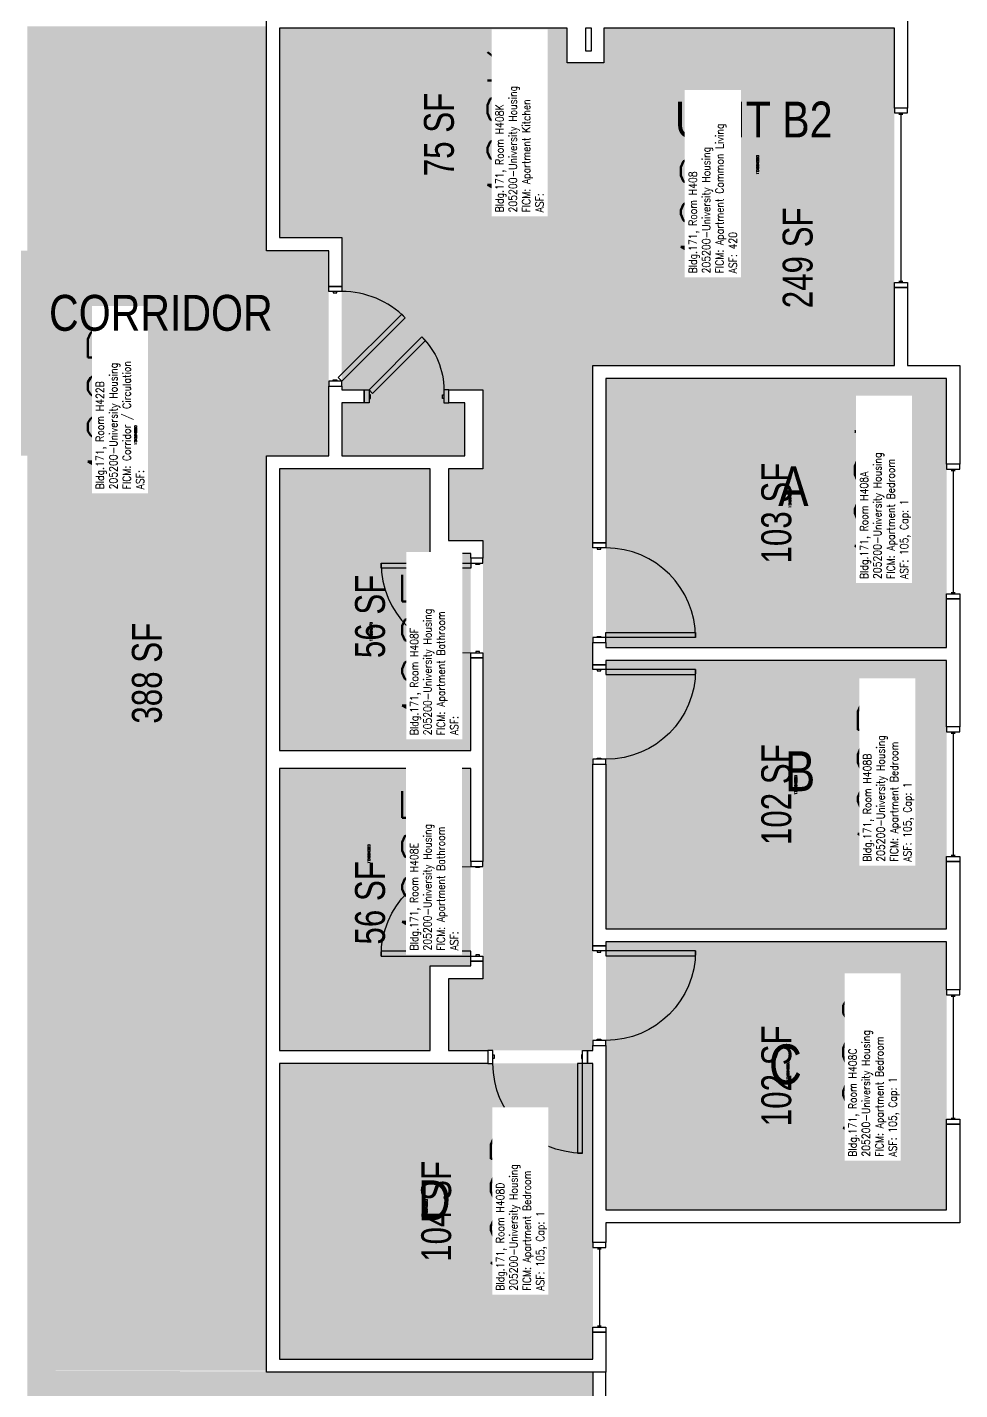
# Model space of a CAD drawing. Header units: inches. Extents: x -105 to 3698, y -798 to 1624.
# Drawn here: x 1365 to 1739, y 595 to 1142 of the extents above; entities that cross this region are included whole.
import ezdxf
from ezdxf.enums import TextEntityAlignment as Align

# ---------------------------------------------------------------- set-up
doc = ezdxf.new("R2010")
doc.units = ezdxf.units.IN
doc.header["$LTSCALE"] = 96
doc.header["$MEASUREMENT"] = 0
for name, color, linetype in [('A-AREA-IDEN', 1, 'Continuous'), ('A-DOOR', 2, 'Continuous'), ('A-GLAZ', 1, 'Continuous'), ('A-IDEN-RNUM', 7, 'Continuous'), ('A-IDEN-SNUM', 4, 'Continuous'), ('A-IDEN-VNUM', 4, 'Continuous'), ('A-WALL', 5, 'Continuous'), ('AREA-TEXT', 3, 'Continuous'), ('Rooms-Category-Color', 7, 'Continuous'), ('Rooms-College-Color', 7, 'Continuous'), ('Rooms-Department-Color', 7, 'Continuous'), ('Rooms-Division-Color', 7, 'Continuous'), ('Rooms-Information', 7, 'Continuous')]:
    doc.layers.add(name, color=color, linetype=linetype)
doc.styles.add('AREA', font='arial.ttf', dxfattribs={"width": 0.75, "height": 12})
doc.styles.add('ROOMSNUMBER', font='txt.shx', dxfattribs={"height": 0.03})
doc.styles.add('ROOMVNUMBER', font='simplex.shx', dxfattribs={"width": 0.85})
doc.styles.get("Standard").update_dxf_attribs({"font": 'ARIALN.TTF'})

msp = doc.modelspace()

# ---------------------------------------------------------------- hatches: boundary and pattern name
h = msp.add_hatch()
h.set_pattern_fill('ANSI31', color=256, style=0)
h.set_pattern_definition([(45, (2112.28221, 543.14328), (0.088388348, -0.088388348), [])])
h.paths.add_polyline_path([(1528.33, 874.61), (1528.33, 933.35), (1519.12, 933.35), (1519.12, 874.61)], flags=9)
at = {"layer": 'Rooms-Category-Color', "true_color": 0xadadad}
for points in [[(1461.19, 1142.75), (1365.19, 1142.75), (1365.19, 1052.73), (1340.19, 1052.73), (1340.19, 970.41), (1365.19, 970.41), (1365.19, 603), (1461.19, 603), (1461.19, 970.41), (1486.19, 970.41), (1486.19, 1052.73), (1461.19, 1052.73)], [(1365.19, 603), (1365.19, 498.48), (1462.47, 401.2), (1504.9, 443.61), (1501.18, 447.33), (1592.19, 538.34), (1592.19, 602.39)]]:
    msp.add_hatch(color=253, dxfattribs=at).paths.add_polyline_path(points)
at = {"layer": 'Rooms-Category-Color', "true_color": 0x728ef3}
for points in [[(1581.94, 1142.13), (1466.44, 1142.13), (1466.44, 1057.98), (1596.56, 1057.98), (1596.56, 1128.13), (1581.94, 1128.13)], [(1592.19, 731.63), (1592.19, 1006.63), (1713.19, 1006.63), (1713.19, 1142.13), (1596.56, 1142.13), (1596.56, 1057.98), (1491.44, 1057.98), (1491.44, 996.86), (1500.39, 996.86), (1500.39, 991.61), (1491.44, 991.61), (1491.44, 970.41), (1540.81, 970.41), (1540.81, 991.61), (1534.39, 991.61), (1534.39, 996.86), (1548.06, 996.86), (1548.06, 965.16), (1534.19, 965.16), (1534.19, 936.41), (1548.06, 936.41), (1548.06, 760.38), (1534.19, 760.38), (1534.19, 731.63)], [(1734.19, 893.38), (1734.19, 1001.38), (1597.44, 1001.38), (1597.44, 893.38), (1733.75, 893.39)], [(1466.44, 852.03), (1466.44, 965.16), (1526.94, 965.16), (1526.94, 931.16), (1543.19, 931.16), (1543.19, 852.02)], [(1734.19, 780.5), (1734.19, 888.13), (1597.45, 888.14), (1597.44, 780.5), (1733.75, 780.51)], [(1543.19, 765.64), (1543.19, 844.77), (1466.44, 844.77), (1466.44, 731.64), (1526.94, 731.63), (1526.94, 765.63)], [(1734.19, 775.25), (1734.19, 667.63), (1597.44, 667.63), (1597.45, 775.26), (1733.75, 775.26)], [(1466.44, 607.64), (1592.19, 607.63), (1592.19, 726.38), (1466.44, 726.38)]]:
    msp.add_hatch(color=171, dxfattribs=at).paths.add_polyline_path(points)
at = {"layer": 'Rooms-College-Color', "true_color": 0xadadad}
for points in [[(1461.19, 1142.75), (1365.19, 1142.75), (1365.19, 1052.73), (1340.19, 1052.73), (1340.19, 970.41), (1365.19, 970.41), (1365.19, 603), (1461.19, 603), (1461.19, 970.41), (1486.19, 970.41), (1486.19, 1052.73), (1461.19, 1052.73)], [(1581.94, 1142.13), (1466.44, 1142.13), (1466.44, 1057.98), (1596.56, 1057.98), (1596.56, 1128.13), (1581.94, 1128.13)], [(1592.19, 731.63), (1592.19, 1006.63), (1713.19, 1006.63), (1713.19, 1142.13), (1596.56, 1142.13), (1596.56, 1057.98), (1491.44, 1057.98), (1491.44, 996.86), (1500.39, 996.86), (1500.39, 991.61), (1491.44, 991.61), (1491.44, 970.41), (1540.81, 970.41), (1540.81, 991.61), (1534.39, 991.61), (1534.39, 996.86), (1548.06, 996.86), (1548.06, 965.16), (1534.19, 965.16), (1534.19, 936.41), (1548.06, 936.41), (1548.06, 760.38), (1534.19, 760.38), (1534.19, 731.63)], [(1734.19, 893.38), (1734.19, 1001.38), (1597.44, 1001.38), (1597.44, 893.38), (1733.75, 893.39)], [(1466.44, 852.03), (1466.44, 965.16), (1526.94, 965.16), (1526.94, 931.16), (1543.19, 931.16), (1543.19, 852.02)], [(1734.19, 780.5), (1734.19, 888.13), (1597.45, 888.14), (1597.44, 780.5), (1733.75, 780.51)], [(1543.19, 765.64), (1543.19, 844.77), (1466.44, 844.77), (1466.44, 731.64), (1526.94, 731.63), (1526.94, 765.63)], [(1734.19, 775.25), (1734.19, 667.63), (1597.44, 667.63), (1597.45, 775.26), (1733.75, 775.26)], [(1466.44, 607.64), (1592.19, 607.63), (1592.19, 726.38), (1466.44, 726.38)], [(1365.19, 603), (1365.19, 498.48), (1462.47, 401.2), (1504.9, 443.61), (1501.18, 447.33), (1592.19, 538.34), (1592.19, 602.39)]]:
    msp.add_hatch(color=253, dxfattribs=at).paths.add_polyline_path(points)
at = {"layer": 'Rooms-Department-Color', "true_color": 0xacacac}
for points in [[(1461.19, 1142.75), (1365.19, 1142.75), (1365.19, 1052.73), (1340.19, 1052.73), (1340.19, 970.41), (1365.19, 970.41), (1365.19, 603), (1461.19, 603), (1461.19, 970.41), (1486.19, 970.41), (1486.19, 1052.73), (1461.19, 1052.73)], [(1365.19, 603), (1365.19, 498.48), (1462.47, 401.2), (1504.9, 443.61), (1501.18, 447.33), (1592.19, 538.34), (1592.19, 602.39)]]:
    msp.add_hatch(color=253, dxfattribs=at).paths.add_polyline_path(points)
at = {"layer": 'Rooms-Department-Color', "true_color": 0x604aed}
for points in [[(1581.94, 1142.13), (1466.44, 1142.13), (1466.44, 1057.98), (1596.56, 1057.98), (1596.56, 1128.13), (1581.94, 1128.13)], [(1592.19, 731.63), (1592.19, 1006.63), (1713.19, 1006.63), (1713.19, 1142.13), (1596.56, 1142.13), (1596.56, 1057.98), (1491.44, 1057.98), (1491.44, 996.86), (1500.39, 996.86), (1500.39, 991.61), (1491.44, 991.61), (1491.44, 970.41), (1540.81, 970.41), (1540.81, 991.61), (1534.39, 991.61), (1534.39, 996.86), (1548.06, 996.86), (1548.06, 965.16), (1534.19, 965.16), (1534.19, 936.41), (1548.06, 936.41), (1548.06, 760.38), (1534.19, 760.38), (1534.19, 731.63)], [(1734.19, 893.38), (1734.19, 1001.38), (1597.44, 1001.38), (1597.44, 893.38), (1733.75, 893.39)], [(1466.44, 852.03), (1466.44, 965.16), (1526.94, 965.16), (1526.94, 931.16), (1543.19, 931.16), (1543.19, 852.02)], [(1734.19, 780.5), (1734.19, 888.13), (1597.45, 888.14), (1597.44, 780.5), (1733.75, 780.51)], [(1543.19, 765.64), (1543.19, 844.77), (1466.44, 844.77), (1466.44, 731.64), (1526.94, 731.63), (1526.94, 765.63)], [(1734.19, 775.25), (1734.19, 667.63), (1597.44, 667.63), (1597.45, 775.26), (1733.75, 775.26)], [(1466.44, 607.64), (1592.19, 607.63), (1592.19, 726.38), (1466.44, 726.38)]]:
    msp.add_hatch(color=173, dxfattribs=at).paths.add_polyline_path(points)
at = {"layer": 'Rooms-Division-Color', "true_color": 0xadadad}
for points in [[(1461.19, 1142.75), (1365.19, 1142.75), (1365.19, 1052.73), (1340.19, 1052.73), (1340.19, 970.41), (1365.19, 970.41), (1365.19, 603), (1461.19, 603), (1461.19, 970.41), (1486.19, 970.41), (1486.19, 1052.73), (1461.19, 1052.73)], [(1365.19, 603), (1365.19, 498.48), (1462.47, 401.2), (1504.9, 443.61), (1501.18, 447.33), (1592.19, 538.34), (1592.19, 602.39)]]:
    msp.add_hatch(color=253, dxfattribs=at).paths.add_polyline_path(points)
at = {"layer": 'Rooms-Division-Color', "true_color": 0x604aed}
for points in [[(1581.94, 1142.13), (1466.44, 1142.13), (1466.44, 1057.98), (1596.56, 1057.98), (1596.56, 1128.13), (1581.94, 1128.13)], [(1592.19, 731.63), (1592.19, 1006.63), (1713.19, 1006.63), (1713.19, 1142.13), (1596.56, 1142.13), (1596.56, 1057.98), (1491.44, 1057.98), (1491.44, 996.86), (1500.39, 996.86), (1500.39, 991.61), (1491.44, 991.61), (1491.44, 970.41), (1540.81, 970.41), (1540.81, 991.61), (1534.39, 991.61), (1534.39, 996.86), (1548.06, 996.86), (1548.06, 965.16), (1534.19, 965.16), (1534.19, 936.41), (1548.06, 936.41), (1548.06, 760.38), (1534.19, 760.38), (1534.19, 731.63)], [(1734.19, 893.38), (1734.19, 1001.38), (1597.44, 1001.38), (1597.44, 893.38), (1733.75, 893.39)], [(1466.44, 852.03), (1466.44, 965.16), (1526.94, 965.16), (1526.94, 931.16), (1543.19, 931.16), (1543.19, 852.02)], [(1734.19, 780.5), (1734.19, 888.13), (1597.45, 888.14), (1597.44, 780.5), (1733.75, 780.51)], [(1543.19, 765.64), (1543.19, 844.77), (1466.44, 844.77), (1466.44, 731.64), (1526.94, 731.63), (1526.94, 765.63)], [(1734.19, 775.25), (1734.19, 667.63), (1597.44, 667.63), (1597.45, 775.26), (1733.75, 775.26)], [(1466.44, 607.64), (1592.19, 607.63), (1592.19, 726.38), (1466.44, 726.38)]]:
    msp.add_hatch(color=173, dxfattribs=at).paths.add_polyline_path(points)

# ---------------------------------------------------------------- linework, layer by layer
at = {"layer": 'A-DOOR'}
for points in [[(1486.19, 1036.34), (1486.19, 1038.34), (1491.44, 1038.34), (1491.44, 1036.34)], [(1487.94, 1036.34), (1487.94, 1035.84), (1489.44, 1035.84), (1489.44, 1036.34)], [(1491.44, 1000.34), (1490.02, 1001.76), (1515.48, 1027.21), (1516.89, 1025.8)], [(1502.39, 996.86), (1503.8, 995.44), (1525.02, 1016.66), (1523.6, 1018.07)], [(1486.19, 1000.34), (1486.19, 998.34), (1491.44, 998.34), (1491.44, 1000.34)], [(1487.94, 1000.34), (1487.94, 1000.84), (1489.44, 1000.84), (1489.44, 1000.34)], [(1502.39, 991.61), (1500.39, 991.61), (1500.39, 996.86), (1502.39, 996.86)], [(1532.39, 991.61), (1534.39, 991.61), (1534.39, 996.86), (1532.39, 996.86)], [(1502.39, 993.36), (1502.89, 993.36), (1502.89, 994.86), (1502.39, 994.86)], [(1532.39, 993.36), (1531.89, 993.36), (1531.89, 994.86), (1532.39, 994.86)], [(1592.19, 933.38), (1592.19, 935.38), (1597.44, 935.38), (1597.44, 933.38)], [(1593.94, 933.38), (1593.94, 932.88), (1595.44, 932.88), (1595.44, 933.38)], [(1543.19, 927.27), (1543.19, 925.27), (1507.19, 925.27), (1507.19, 927.27)], [(1548.06, 927.27), (1548.06, 929.27), (1543.19, 929.27), (1543.19, 927.27)], [(1546.69, 927.27), (1546.69, 926.77), (1545.19, 926.77), (1545.19, 927.27)], [(1592.19, 897.38), (1592.19, 895.38), (1597.44, 895.38), (1597.44, 897.38)], [(1593.94, 897.38), (1593.94, 897.88), (1595.44, 897.88), (1595.44, 897.38)], [(1597.44, 897.38), (1597.44, 899.38), (1633.44, 899.38), (1633.44, 897.38)], [(1546.69, 891.27), (1546.69, 891.77), (1545.19, 891.77), (1545.19, 891.27)], [(1548.06, 891.27), (1548.06, 889.27), (1543.19, 889.27), (1543.19, 891.27)], [(1592.19, 884.5), (1592.19, 886.5), (1597.44, 886.5), (1597.44, 884.5)], [(1593.94, 884.5), (1593.94, 884), (1595.44, 884), (1595.44, 884.5)], [(1597.44, 884.5), (1597.44, 882.5), (1633.44, 882.5), (1633.44, 884.5)], [(1592.19, 848.5), (1592.19, 846.5), (1597.44, 846.5), (1597.44, 848.5)], [(1593.94, 848.5), (1593.94, 849), (1595.44, 849), (1595.44, 848.5)], [(1548.06, 805.52), (1548.06, 807.52), (1543.19, 807.52), (1543.19, 805.52)], [(1546.69, 805.52), (1546.69, 805.02), (1545.19, 805.02), (1545.19, 805.52)], [(1543.19, 769.52), (1543.19, 771.52), (1507.19, 771.52), (1507.19, 769.52)], [(1592.19, 771.63), (1592.19, 773.63), (1597.44, 773.63), (1597.44, 771.63)], [(1593.94, 771.63), (1593.94, 771.13), (1595.44, 771.13), (1595.44, 771.63)], [(1597.44, 771.63), (1597.44, 769.63), (1633.44, 769.63), (1633.44, 771.63)], [(1548.06, 769.52), (1548.06, 767.52), (1543.19, 767.52), (1543.19, 769.52)], [(1546.69, 769.52), (1546.69, 770.02), (1545.19, 770.02), (1545.19, 769.52)], [(1592.19, 735.63), (1592.19, 733.63), (1597.44, 733.63), (1597.44, 735.63)], [(1593.94, 735.63), (1593.94, 736.13), (1595.44, 736.13), (1595.44, 735.63)], [(1552.07, 731.63), (1550.07, 731.63), (1550.07, 726.38), (1552.07, 726.38)], [(1552.07, 729.88), (1552.57, 729.88), (1552.57, 728.38), (1552.07, 728.38)], [(1588.07, 729.88), (1587.57, 729.88), (1587.57, 728.38), (1588.07, 728.38)], [(1588.07, 731.63), (1590.07, 731.63), (1590.07, 726.38), (1588.07, 726.38)], [(1588.07, 726.38), (1586.07, 726.38), (1586.07, 690.38), (1588.07, 690.38)]]:
    msp.add_lwpolyline(points, close=True, dxfattribs=at)
for centre, start, end in [((1491.44, 1000.34), 45, 90), ((1597.44, 897.38), 0, 90), ((1543.19, 927.27), 180, 270)]:
    msp.add_arc(centre, 36, start, end, dxfattribs=at)
at = {"layer": 'A-DOOR', "extrusion": (0, 0, -1)}
for centre, radius, start, end in [((-1502.39, 996.86), 30, 135, 180), ((-1597.44, 884.5), 36, 180, 270), ((-1543.19, 769.52), 36, 0, 90), ((-1597.44, 771.63), 36, 180, 270), ((-1588.07, 726.38), 36, 270, 0)]:
    msp.add_arc(centre, radius, start, end, dxfattribs=at)
at = {"layer": 'A-GLAZ'}
for p, q in [((1715.06, 1107.51), (1716.56, 1107.51)), ((1715.81, 1107.51), (1715.81, 1040.51)), ((1715.06, 1040.51), (1716.56, 1040.51)), ((1736.06, 964.47), (1737.56, 964.47)), ((1736.81, 964.47), (1736.81, 915.47)), ((1736.06, 915.47), (1737.56, 915.47)), ((1736.06, 859), (1737.56, 859)), ((1736.81, 859), (1736.81, 810)), ((1736.06, 810), (1737.56, 810)), ((1736.06, 753.47), (1737.56, 753.47)), ((1736.81, 753.47), (1736.81, 704.47)), ((1736.06, 704.47), (1737.56, 704.47)), ((1594.06, 652.01), (1595.56, 652.01)), ((1594.81, 652.01), (1594.81, 621.01)), ((1594.06, 621.01), (1595.56, 621.01))]:
    msp.add_line(p, q, dxfattribs=at)
for points in [[(1718.44, 1108.01), (1718.44, 1110.01), (1713.19, 1110.01), (1713.19, 1108.01)], [(1718.44, 1040.01), (1718.44, 1038.01), (1713.19, 1038.01), (1713.19, 1040.01)], [(1739.44, 964.97), (1739.44, 966.97), (1734.19, 966.97), (1734.19, 964.97)], [(1739.44, 914.97), (1739.44, 912.97), (1734.19, 912.97), (1734.19, 914.97)], [(1739.44, 859.5), (1739.44, 861.5), (1734.19, 861.5), (1734.19, 859.5)], [(1739.44, 809.5), (1739.44, 807.5), (1734.19, 807.5), (1734.19, 809.5)], [(1739.44, 753.97), (1739.44, 755.97), (1734.19, 755.97), (1734.19, 753.97)], [(1739.44, 703.97), (1739.44, 701.97), (1734.19, 701.97), (1734.19, 703.97)], [(1597.44, 652.51), (1597.44, 654.51), (1592.19, 654.51), (1592.19, 652.51)], [(1597.44, 620.51), (1597.44, 618.51), (1592.19, 618.51), (1592.19, 620.51)]]:
    msp.add_lwpolyline(points, close=True, dxfattribs=at)
at = {"layer": 'A-WALL'}
for p, q in [((1461.19, 1052.73), (1461.19, 1147.38)), ((1718.44, 1147.38), (1718.44, 1110.01)), ((1466.44, 1142.13), (1466.44, 1057.98)), ((1581.94, 1142.13), (1466.44, 1142.13)), ((1581.94, 1128.13), (1581.94, 1142.13)), ((1591.69, 1142.13), (1589.19, 1142.13)), ((1589.19, 1142.13), (1589.19, 1133)), ((1591.69, 1133), (1591.69, 1142.13)), ((1713.19, 1142.13), (1596.56, 1142.13)), ((1596.56, 1142.13), (1596.56, 1128.13)), ((1713.19, 1110.01), (1713.19, 1142.13)), ((1589.19, 1133), (1591.69, 1133)), ((1596.56, 1128.13), (1581.94, 1128.13)), ((1718.44, 1110.01), (1713.19, 1110.01)), ((1466.44, 1057.98), (1491.44, 1057.98)), ((1491.44, 1057.98), (1491.44, 1038.34)), ((1486.19, 1052.73), (1461.19, 1052.73)), ((1486.19, 1038.34), (1486.19, 1052.73)), ((1491.44, 1038.34), (1486.19, 1038.34)), ((1713.19, 1006.63), (1713.19, 1038.01)), ((1713.19, 1038.01), (1718.44, 1038.01)), ((1718.44, 1038.01), (1718.44, 1006.63)), ((1592.19, 1006.63), (1713.19, 1006.63)), ((1592.19, 935.38), (1592.19, 1006.63)), ((1718.44, 1006.63), (1739.44, 1006.63)), ((1739.44, 1006.63), (1739.44, 966.97)), ((1734.19, 1001.38), (1597.44, 1001.38)), ((1597.44, 1001.38), (1597.44, 935.38)), ((1734.19, 966.97), (1734.19, 1001.38)), ((1486.19, 970.41), (1486.19, 998.34)), ((1486.19, 998.34), (1491.44, 998.34)), ((1491.44, 998.34), (1491.44, 996.86)), ((1491.44, 996.86), (1500.39, 996.86)), ((1500.39, 996.86), (1500.39, 991.61)), ((1534.39, 996.86), (1548.06, 996.86)), ((1534.39, 991.61), (1534.39, 996.86)), ((1548.06, 996.86), (1548.06, 965.16)), ((1500.39, 991.61), (1491.44, 991.61)), ((1491.44, 991.61), (1491.44, 970.41)), ((1540.81, 991.61), (1534.39, 991.61)), ((1540.81, 970.41), (1540.81, 991.61)), ((1461.19, 731), (1461.19, 970.41)), ((1461.19, 970.41), (1486.19, 970.41)), ((1491.44, 970.41), (1540.81, 970.41)), ((1466.44, 965.16), (1466.44, 852.02)), ((1526.94, 965.16), (1466.44, 965.16)), ((1526.94, 931.16), (1526.94, 965.16)), ((1534.19, 965.16), (1534.19, 936.41)), ((1548.06, 965.16), (1534.19, 965.16)), ((1739.44, 966.97), (1734.19, 966.97)), ((1534.19, 936.41), (1548.06, 936.41)), ((1548.06, 936.41), (1548.06, 929.27)), ((1543.19, 931.16), (1526.94, 931.16)), ((1543.19, 929.27), (1543.19, 931.16)), ((1597.44, 935.38), (1592.19, 935.38)), ((1548.06, 929.27), (1543.19, 929.27)), ((1734.19, 893.38), (1734.19, 912.97)), ((1734.19, 912.97), (1739.44, 912.97)), ((1739.44, 912.97), (1739.44, 861.5)), ((1592.19, 886.5), (1592.19, 895.38)), ((1592.19, 895.38), (1597.44, 895.38)), ((1597.44, 895.38), (1597.44, 893.38)), ((1597.44, 893.38), (1734.19, 893.38)), ((1543.19, 852.02), (1543.19, 889.27)), ((1543.19, 889.27), (1548.06, 889.27)), ((1548.06, 889.27), (1548.06, 807.52)), ((1597.44, 886.5), (1592.19, 886.5)), ((1734.19, 888.13), (1597.44, 888.13)), ((1597.44, 888.13), (1597.44, 886.5)), ((1734.19, 861.5), (1734.19, 888.13)), ((1739.44, 861.5), (1734.19, 861.5)), ((1466.44, 852.02), (1543.19, 852.02)), ((1543.19, 844.77), (1466.44, 844.77)), ((1466.44, 844.77), (1466.44, 731.63)), ((1543.19, 807.52), (1543.19, 844.77)), ((1592.19, 773.63), (1592.19, 846.5)), ((1592.19, 846.5), (1597.44, 846.5)), ((1597.44, 846.5), (1597.44, 780.5)), ((1548.06, 807.52), (1543.19, 807.52)), ((1734.19, 780.5), (1734.19, 807.5)), ((1734.19, 807.5), (1739.44, 807.5)), ((1739.44, 807.5), (1739.44, 755.97)), ((1597.44, 780.5), (1734.19, 780.5)), ((1597.44, 773.63), (1592.19, 773.63)), ((1734.19, 775.25), (1597.44, 775.25)), ((1597.44, 775.25), (1597.44, 773.63)), ((1734.19, 755.97), (1734.19, 775.25)), ((1543.19, 765.63), (1543.19, 767.52)), ((1543.19, 767.52), (1548.06, 767.52)), ((1548.06, 767.52), (1548.06, 760.38)), ((1526.94, 765.63), (1543.19, 765.63)), ((1526.94, 731.63), (1526.94, 765.63)), ((1548.06, 760.38), (1534.19, 760.38)), ((1534.19, 760.38), (1534.19, 731.63)), ((1739.44, 755.97), (1734.19, 755.97)), ((1592.19, 731.63), (1592.19, 733.63)), ((1592.19, 733.63), (1597.44, 733.63)), ((1597.44, 733.63), (1597.44, 667.63)), ((1461.19, 602.38), (1461.19, 731)), ((1466.44, 731.63), (1526.94, 731.63)), ((1534.19, 731.63), (1547.44, 731.63)), ((1547.44, 731.63), (1550.07, 731.63)), ((1550.07, 731.63), (1550.07, 726.38)), ((1590.07, 731.63), (1592.19, 731.63)), ((1590.07, 726.38), (1590.07, 731.63)), ((1466.44, 726.38), (1466.44, 607.63)), ((1547.44, 726.38), (1466.44, 726.38)), ((1550.07, 726.38), (1547.44, 726.38)), ((1592.19, 726.38), (1590.07, 726.38)), ((1592.19, 663), (1592.19, 726.38)), ((1734.19, 667.63), (1734.19, 701.97)), ((1734.19, 701.97), (1739.44, 701.97)), ((1739.44, 701.97), (1739.44, 662.38)), ((1597.44, 667.63), (1734.19, 667.63)), ((1592.19, 654.51), (1592.19, 663)), ((1739.44, 662.38), (1597.44, 662.38)), ((1597.44, 662.38), (1597.44, 654.51)), ((1597.44, 654.51), (1592.19, 654.51)), ((1592.19, 607.63), (1592.19, 618.51)), ((1592.19, 618.51), (1597.44, 618.51)), ((1597.44, 618.51), (1597.44, 602.38)), ((1466.44, 607.63), (1592.19, 607.63)), ((1597.44, 602.38), (1461.19, 602.38)), ((1597.44, 602.38), (1592.19, 602.38)), ((1592.19, 602.38), (1592.19, 538.33)), ((1597.44, 536.15), (1597.44, 602.38))]:
    msp.add_line(p, q, dxfattribs=at)

# ---------------------------------------------------------------- texts
at = {"layer": 'A-AREA-IDEN'}
for s, p in [('UNIT B2', (1656.75, 1098.18)), ('CORRIDOR', (1418.81, 1020.57))]:
    msp.add_text(s, height=14.4, dxfattribs=at).set_placement(p, align=Align.CENTER)
at = {"layer": 'A-AREA-IDEN', "char_height": 16, "width": 41.8447, "attachment_point": 1}
for s, insert in [('{\\C1;A}', (1666.57, 966.15)), ('{\\C1;B}', (1669.24, 851.7)), ('{\\C1;C}', (1662.87, 734.04)), ('{\\C1;D}', (1521.92, 679.46))]:
    msp.add_mtext(s, dxfattribs=dict(at, insert=insert))
at = {"layer": 'A-IDEN-RNUM', "style": 'ROOMSNUMBER', "width": 0.85}
for s, p in [('0408-00', (1658.32, 1087.18)), ('0408-K0', (1553.46, 1072.6)), ('0422-B0', (1408.7, 978.69)), ('0408-A0', (1671.28, 953.34)), ('0408-F0', (1503.22, 899.73)), ('0408-B0', (1673.64, 838.24)), ('0408-E0', (1502.32, 810.52)), ('0408-C0', (1670.49, 723.15)), ('0408-D0', (1525.32, 667.97))]:
    msp.add_text(s, height=1, rotation=90, dxfattribs=at).set_placement(p, align=Align.MIDDLE_CENTER)
at = {"layer": 'A-IDEN-SNUM', "style": 'ROOMSNUMBER', "width": 0.85}
for s, p in [('1710H40800', (1658.32, 1087.18)), ('1710H408K0', (1553.46, 1072.6)), ('1710H422B0', (1408.7, 978.69)), ('1710H408A0', (1671.28, 953.34)), ('1710H408F0', (1503.22, 899.73)), ('1710H408B0', (1673.64, 838.24)), ('1710H408E0', (1502.32, 810.52)), ('1710H408C0', (1670.49, 723.15)), ('1710H408D0', (1525.32, 667.97))]:
    msp.add_text(s, height=1, rotation=90, dxfattribs=at).set_placement(p, align=Align.MIDDLE_CENTER)
at = {"layer": 'A-IDEN-VNUM', "style": 'ROOMVNUMBER', "width": 0.85}
for s, p in [('408K', (1561.18, 1101.75)), ('408', (1638.75, 1068.18)), ('422B', (1400.81, 990.57)), ('408A', (1708.52, 955.5)), ('408F', (1526.94, 891.41)), ('408B', (1709.85, 841.06)), ('408E', (1526.88, 804.97)), ('408C', (1703.96, 723.11)), ('408D', (1562.51, 668.81))]:
    msp.add_text(s, height=22.5, rotation=90, dxfattribs=at).set_placement(p, align=Align.MIDDLE_CENTER)
at = {"layer": 'AREA-TEXT', "style": 'AREA', "width": 0.75}
for s, p in [('75 SF', (1530.4, 1099.39)), ('249 SF', (1674.37, 1049.87)), ('103 SF', (1665.81, 947.38)), ('56 SF', (1502.76, 905.9)), ('388 SF', (1413.19, 883.08)), ('102 SF', (1665.81, 834.32)), ('56 SF', (1502.76, 790.89)), ('102 SF', (1665.82, 721.44)), ('104 SF', (1529.31, 667))]:
    msp.add_text(s, height=12, rotation=90, dxfattribs=at).set_placement(p, align=Align.MIDDLE_CENTER)

# ---------------------------------------------------------------- next in the draw order: texts
at = {"layer": 'Rooms-Information', "char_height": 3.2143, "width": 72, "attachment_point": 7, "rotation": 90, "style": 'ROOMVNUMBER', "bg_fill": 3, "box_fill_scale": 1.5, "bg_fill_color": 256, "bg_fill_true_color": 13158600, "bg_fill_transparency": 0}
for s, insert in [('Bldg.171, Room H408K^M^J205200-University Housing^M^JFICM: Apartment Kitchen^M^JASF: ', (1572.43, 1068.06)), ('Bldg.171, Room H408^M^J205200-University Housing^M^JFICM: Apartment Common Living^M^JASF: 420', (1650, 1043.59)), ('Bldg.171, Room H422B^M^J205200-University Housing^M^JFICM: Corridor / Circulation^M^JASF: ', (1412.06, 956.88)), ('Bldg.171, Room H408A^M^J205200-University Housing^M^JFICM: Apartment Bedroom^M^JASF: 105, Cap: 1', (1719.77, 920.9)), ('Bldg.171, Room H408F^M^J205200-University Housing^M^JFICM: Apartment Bathroom^M^JASF: ', (1538.19, 858.17)), ('Bldg.171, Room H408B^M^J205200-University Housing^M^JFICM: Apartment Bedroom^M^JASF: 105, Cap: 1', (1721.1, 807.36)), ('Bldg.171, Room H408E^M^J205200-University Housing^M^JFICM: Apartment Bathroom^M^JASF: ', (1538.13, 771.73)), ('Bldg.171, Room H408C^M^J205200-University Housing^M^JFICM: Apartment Bedroom^M^JASF: 105, Cap: 1', (1715.21, 688.96)), ('Bldg.171, Room H408D^M^J205200-University Housing^M^JFICM: Apartment Bedroom^M^JASF: 105, Cap: 1', (1573.76, 635.12))]:
    msp.add_mtext(s, dxfattribs=dict(at, insert=insert))

doc.saveas('drawing.dxf')
